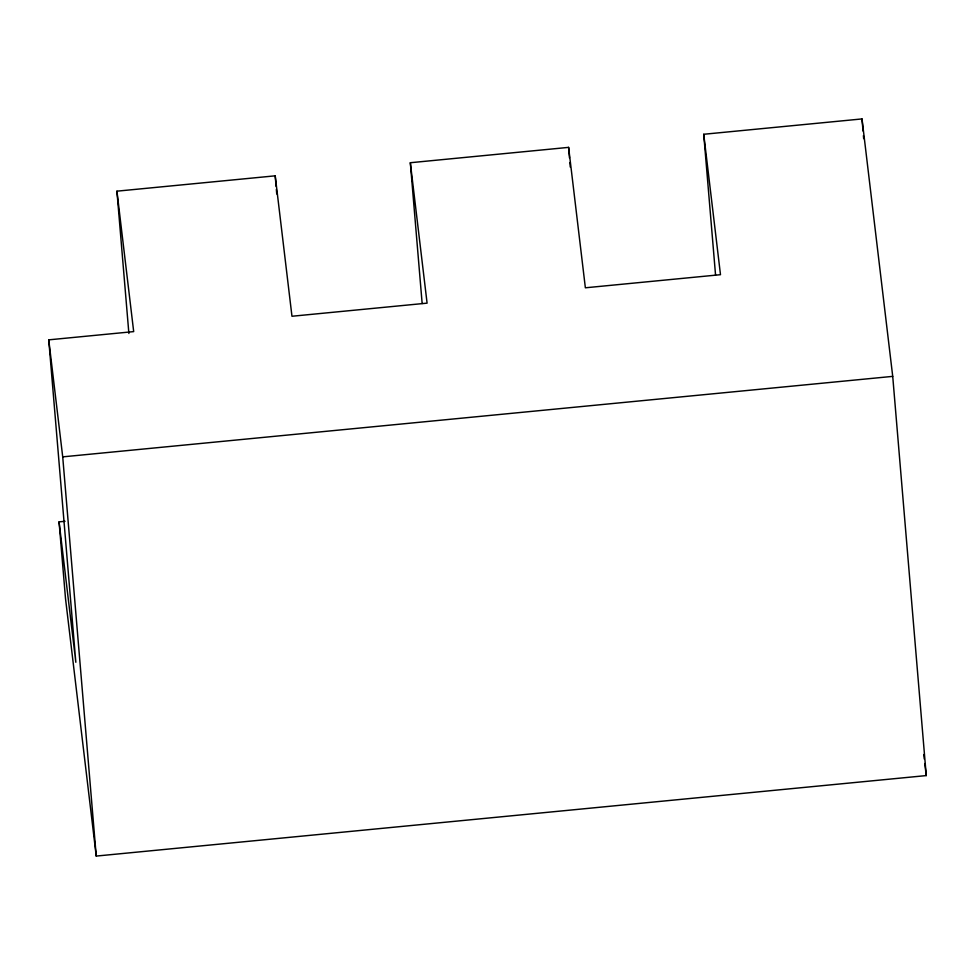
<?xml version="1.0" encoding="UTF-8"?>
<svg xmlns="http://www.w3.org/2000/svg" width="975" height="975" viewBox="0 0 975 975"><rect width="100%" height="100%" fill="white"/><g stroke="black" fill="none" stroke-linecap="round" stroke-linejoin="round"><path stroke-width="1.46" d="M128.883 333.474L116.927 191.173L275.206 175.829L291.964 316.253L427.087 303.152L410.329 162.728L568.608 147.371L585.366 287.796L720.488 274.694L703.731 134.27L862.01 118.926L892.722 376.374L926.25 775.588L96.232 856.074L65.52 598.626L59.073 521.857L65.032 521.284M59.073 521.857L75.831 662.281L48.75 339.848L133.685 331.61L116.927 191.173M48.75 339.848L62.717 456.861L892.722 376.374M923.739 754.504L924.276 759.025M924.812 763.535L926.25 775.588M862.01 118.926L863.033 131.064M863.411 135.623L863.667 138.657M703.731 134.27L715.553 275.06M568.608 147.371L569.497 157.974M569.888 162.508L570.265 167.054M410.329 162.728L422.151 303.505M275.206 175.829L276.096 186.42M276.352 189.455L276.742 193.988M62.717 456.861L96.232 856.074"/></g></svg>
